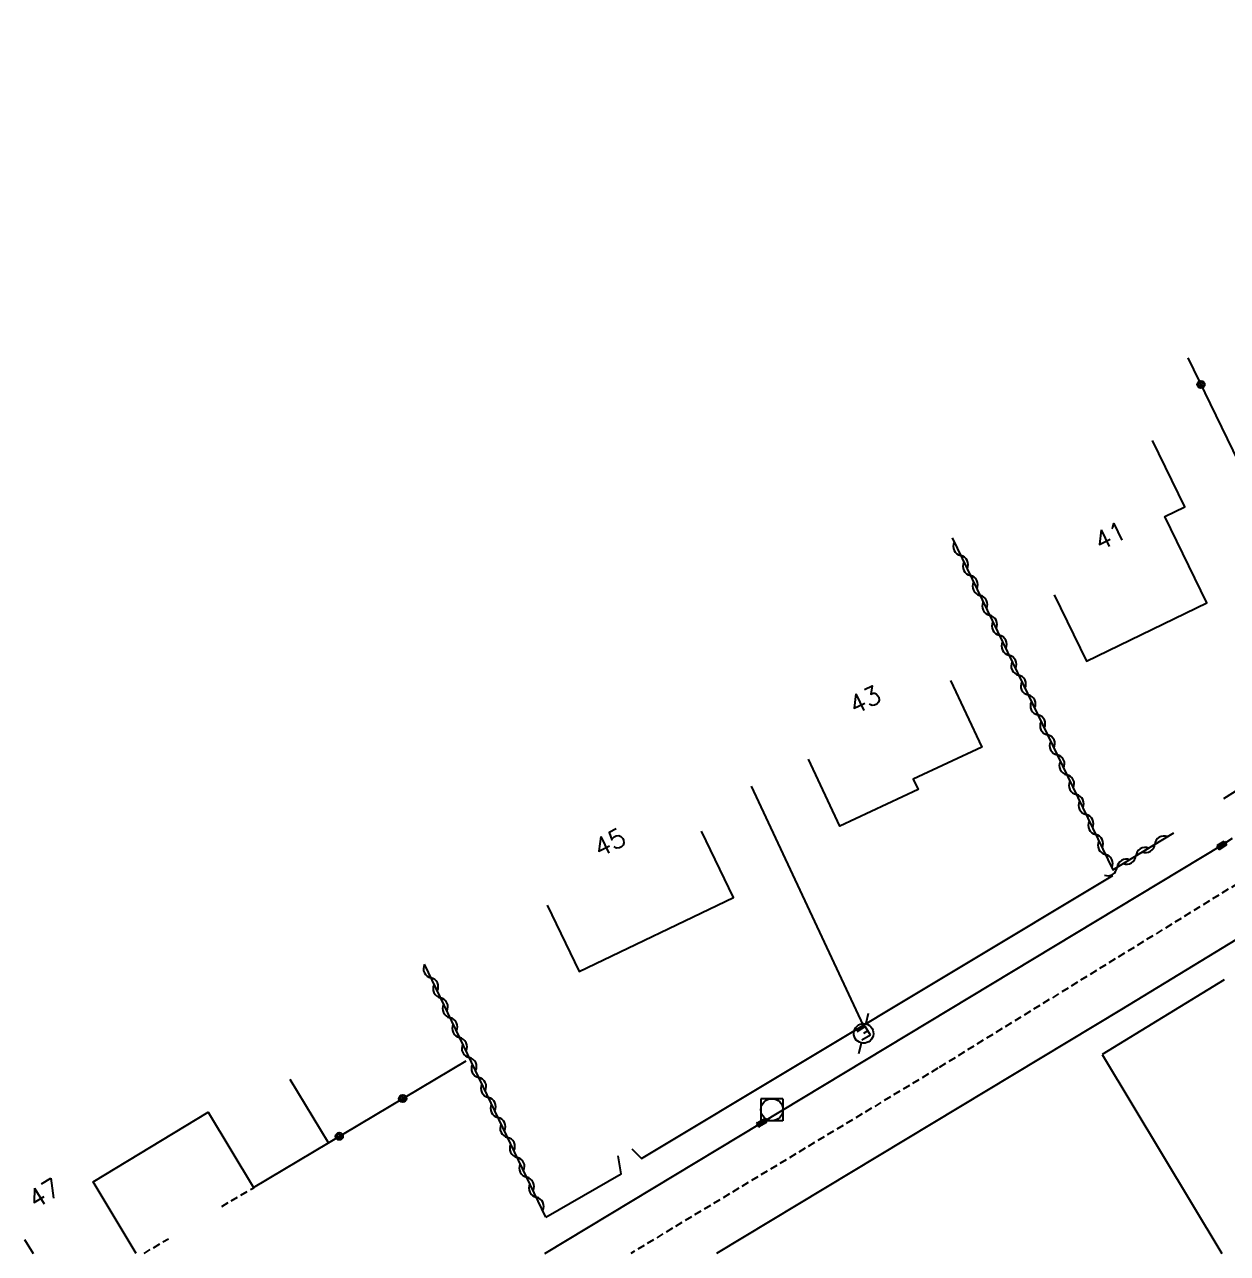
# Model space of a CAD drawing. Header units: millimetres. Extents: x 133000 to 134000, y 143000 to 144000.
# Drawn here: x 133509.2 to 133590.7, y 143000 to 143083.3 of the extents above; entities that cross this region are included whole.
import ezdxf
from ezdxf.enums import TextEntityAlignment as Align

# ---------------------------------------------------------------- set-up
doc = ezdxf.new("R2010")
doc.units = ezdxf.units.MM
doc.linetypes.add('DASHED', pattern=[0.75, 0.5, -0.25])
doc.layers.get('0').update_dxf_attribs({"linetype": 'CONTINUOUS'})
for name, color, linetype in [('W0001', 6, 'DASHED'), ('W0008', 7, 'CONTINUOUS'), ('W0100', 7, 'CONTINUOUS'), ('W0112', 1, 'DASHED'), ('W0310', 3, 'CONTINUOUS'), ('W0322', 7, 'CONTINUOUS'), ('W0330', 7, 'CONTINUOUS'), ('W0400', 7, 'CONTINUOUS'), ('W0420', 7, 'CONTINUOUS'), ('W0471', 7, 'CONTINUOUS'), ('W0991', 7, 'CONTINUOUS')]:
    doc.layers.add(name, color=color, linetype=linetype)
doc.styles.get("Standard").update_dxf_attribs({"font": 'romans.shx', "width": 0.85})

# ---------------------------------------------------------------- blocks, each defined once
blk = doc.blocks.new('t310o')
at = {"color": 0, "linetype": 'Continuous'}
for centre, start, end in [((-0.5, 0.375), 216.8699, 323.1304), ((0.5, -0.375), 36.8699, 143.1303)]:
    blk.add_arc(centre, 0.625, start, end, dxfattribs=at)
blk = doc.blocks.new('t322o')
at = {"color": 0, "linetype": 'Continuous'}
for radius in [0.25, 0.15]:
    blk.add_circle((0, 0), radius, dxfattribs=at)
blk = doc.blocks.new('T471')
for p, q in [((0.500001, 0.500001), (1.000002, 1.000002)), ((-0.333334, 0.333334), (-0.333334, -0.333334)), ((-0.333334, 0.333334), (0.333334, 0.333334)), ((-0.333334, 0), (0, 0)), ((-0.500001, -0.500001), (-1.000002, -1.000002)), ((-0.333334, -0.333334), (0.333334, -0.333334))]:
    blk.add_line(p, q)
blk.add_ellipse((0, 0), major_axis=(0.471405, 0.471405), ratio=1, start_param=5.497787144, end_param=11.780972451)
blk = doc.blocks.new('T400')
for p, q in [((-0.15, 0.3), (0.15, 0.3)), ((-0.15, -0.25), (-0.15, 0.3)), ((-0.15, 0.15), (0.15, 0.15)), ((-0.15, 0), (0.15, 0)), ((0.15, 0.3), (0.15, -0.25)), ((-0.15, -0.15), (0.15, -0.15)), ((-0.15, -0.25), (-0.15, -0.3)), ((-0.15, -0.3), (0.15, -0.3)), ((0.15, -0.3), (0.15, -0.25))]:
    blk.add_line(p, q)
blk = doc.blocks.new('T420')
for p, q in [((0.75, 0.75), (-0.75, 0.75)), ((-0.75, 0.75), (-0.75, -0.75)), ((0.75, 0.75), (0.75, -0.75)), ((0.75, -0.75), (-0.75, -0.75))]:
    blk.add_line(p, q)
blk.add_ellipse((0, 0), major_axis=(-0.53, 0.53), ratio=1, start_param=3.926991, end_param=10.210176)

msp = doc.modelspace()

# ---------------------------------------------------------------- linework, layer by layer
at = {"layer": 'W0001'}
msp.add_lwpolyline([(133663.331, 143083.262), (133644.36, 143065.314), (133641.016, 143062.236), (133637.75, 143059.283), (133632.657, 143054.861), (133628.75, 143051.58), (133624.625, 143048.173), (133619.344, 143044.111), (133615.563, 143041.361), (133610.235, 143037.564), (133604.891, 143033.83), (133598.453, 143029.392), (133571.11, 143012.548), (133550.297, 143000.001)], dxfattribs=at)
at = {"layer": 'W0008'}
for points in [[(133544.469, 143000.001), (133559.157, 143008.845), (133590.344, 143027.658), (133591.078, 143028.142)], [(133550.375, 143007.079), (133551.032, 143006.439), (133582.969, 143025.611)], [(133593.782, 143022.767), (133583.563, 143016.533), (133556.11, 143000.001)], [(133590.516, 143018.548), (133582.25, 143013.47)], [(133544.547, 143002.454), (133549.641, 143005.392), (133549.453, 143006.611)]]:
    msp.add_lwpolyline(points, dxfattribs=at)
at = {"layer": 'W0100'}
for points in [[(133578.985, 143044.626), (133581.172, 143040.126), (133589.328, 143044.08), (133586.5, 143049.923), (133587.844, 143050.58), (133585.657, 143055.08)], [(133571.969, 143038.83), (133574.094, 143034.314), (133569.438, 143032.126), (133569.766, 143031.439), (133564.469, 143028.955), (133562.344, 143033.486)], [(133544.641, 143023.595), (133546.797, 143019.095), (133557.25, 143024.111), (133555.094, 143028.611)], [(133516.782, 143000.001), (133513.86, 143004.845), (133521.672, 143009.564), (133524.735, 143004.47), (133529.813, 143007.501), (133527.219, 143011.783)], [(133509.219, 143000.954), (133509.797, 143000.001)]]:
    msp.add_lwpolyline(points, dxfattribs=at)
at = {"layer": 'W0112'}
for points in [[(133522.578, 143003.189), (133524.75, 143004.454)], [(133517.313, 143000.001), (133518.969, 143001.001)]]:
    msp.add_lwpolyline(points, dxfattribs=at)
at = {"layer": 'W0310'}
for points in [[(133572.078, 143048.486), (133582.969, 143025.986), (133587.094, 143028.501)], [(133590.5, 143030.814), (133599.516, 143036.517)], [(133544.547, 143002.454), (133536.313, 143019.595)]]:
    msp.add_lwpolyline(points, dxfattribs=at)
at = {"layer": 'W0322'}
for points in [[(133599.875, 143036.392), (133588.063, 143060.673)], [(133529.813, 143007.501), (133539.141, 143013.048)]]:
    msp.add_lwpolyline(points, dxfattribs=at)
at = {"layer": 'W0330'}
for points in [[(133558.453, 143031.658), (133566.047, 143015.454)], [(133582.25, 143013.47), (133590.36, 143000.001)]]:
    msp.add_lwpolyline(points, dxfattribs=at)

# ---------------------------------------------------------------- block references
at = {"layer": 'W0310'}
for p, rotation in [((133572.657, 143047.29), 295.8282200122836), ((133573.311, 143045.94), 295.8282200122836), ((133573.964, 143044.59), 295.8282200122836), ((133574.618, 143043.239), 295.8282200122836), ((133575.271, 143041.889), 295.8282200122836), ((133575.925, 143040.539), 295.8282200122836), ((133576.578, 143039.189), 295.8282200122836), ((133577.232, 143037.839), 295.8282200122836), ((133577.885, 143036.489), 295.8282200122836), ((133578.539, 143035.138), 295.8282200122836), ((133579.192, 143033.788), 295.8282200122836), ((133579.846, 143032.438), 295.8282200122836), ((133580.499, 143031.088), 295.8282200122836), ((133581.153, 143029.738), 295.8282200122836), ((133581.806, 143028.388), 295.8282200122836), ((133585.813, 143027.72), 31.37661058980431), ((133582.46, 143027.038), 295.8282200122836), ((133584.533, 143026.939), 31.37661058980431), ((133583.252, 143026.158), 31.37661058980431), ((133536.753, 143018.679), 115.6596506004272), ((133537.402, 143017.327), 115.6596506004272), ((133538.052, 143015.975), 115.6596506004272), ((133538.701, 143014.623), 115.6596506004272), ((133539.351, 143013.271), 115.6596506004272), ((133540, 143011.919), 115.6596506004272), ((133540.65, 143010.567), 115.6596506004272), ((133541.3, 143009.215), 115.6596506004272), ((133541.949, 143007.863), 115.6596506004272), ((133542.599, 143006.511), 115.6596506004272), ((133543.248, 143005.159), 115.6596506004272), ((133543.898, 143003.807), 115.6596506004272)]:
    msp.add_blockref('t310o', p, dxfattribs=dict(at, rotation=rotation))
at = {"layer": 'W0322'}
for p, rotation in [((133588.939, 143058.873), 115.9423419028685), ((133534.843, 143010.493), 30.73758491423024), ((133530.546, 143007.937), 30.73758491423024)]:
    msp.add_blockref('t322o', p, dxfattribs=dict(at, rotation=rotation))
at = {"layer": 'W0400'}
for p, rotation in [((133590.344, 143027.658), 302.191771695879), ((133559.16, 143008.848), 300.1518016388769)]:
    msp.add_blockref('T400', p, dxfattribs=dict(at, rotation=rotation))
at = {"layer": 'W0420'}
msp.add_blockref('T420', (133559.86, 143009.736), dxfattribs=at)
at = {"layer": 'W0471', "rotation": 211.0985679781579}
msp.add_blockref('T471', (133566.078, 143014.908), dxfattribs=at)

# ---------------------------------------------------------------- texts
at = {"layer": 'W0991'}
for s, rotation, p in [('41', 26, (133582.784, 143048.631)), ('43', 26, (133566.163, 143037.521)), ('45', 26, (133548.871, 143027.846)), ('47', 31, (133510.541, 143004.09))]:
    msp.add_text(s, height=1.25, rotation=rotation, dxfattribs=at).set_placement(p, align=Align.MIDDLE)

doc.saveas('drawing.dxf')
